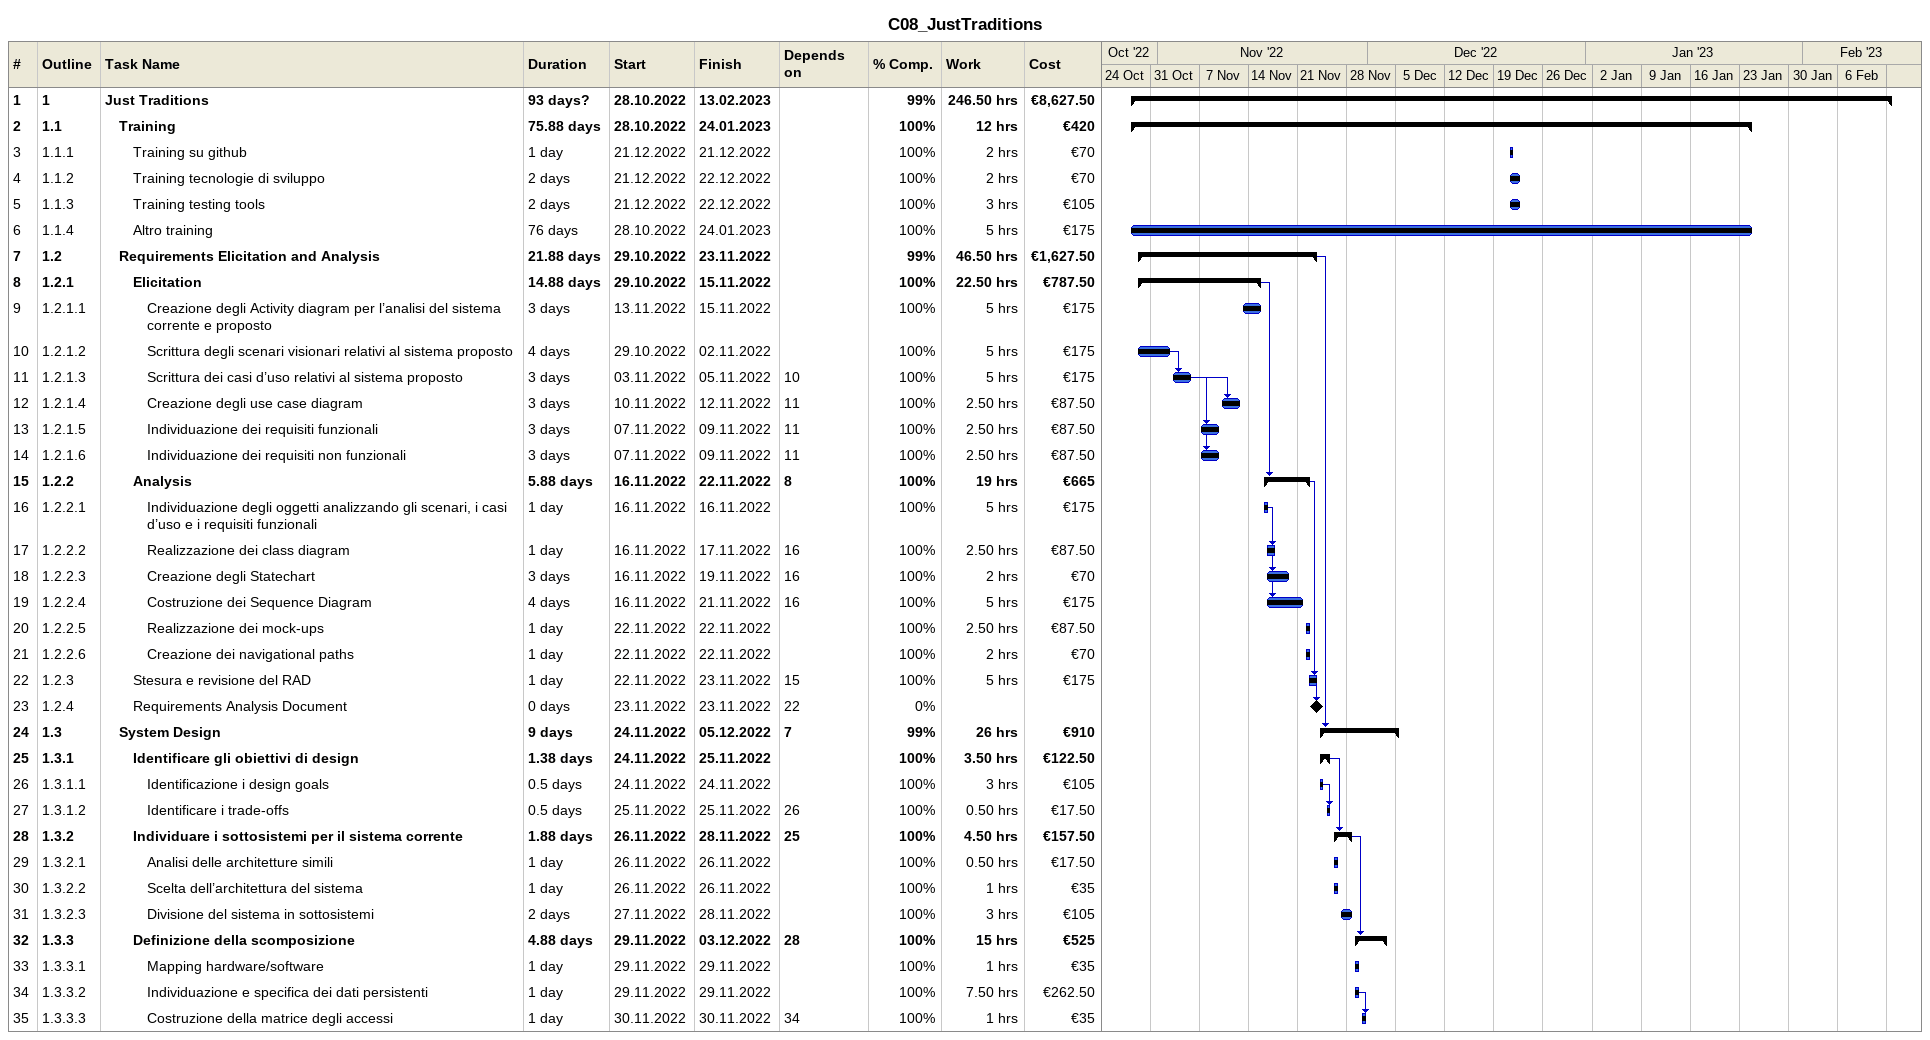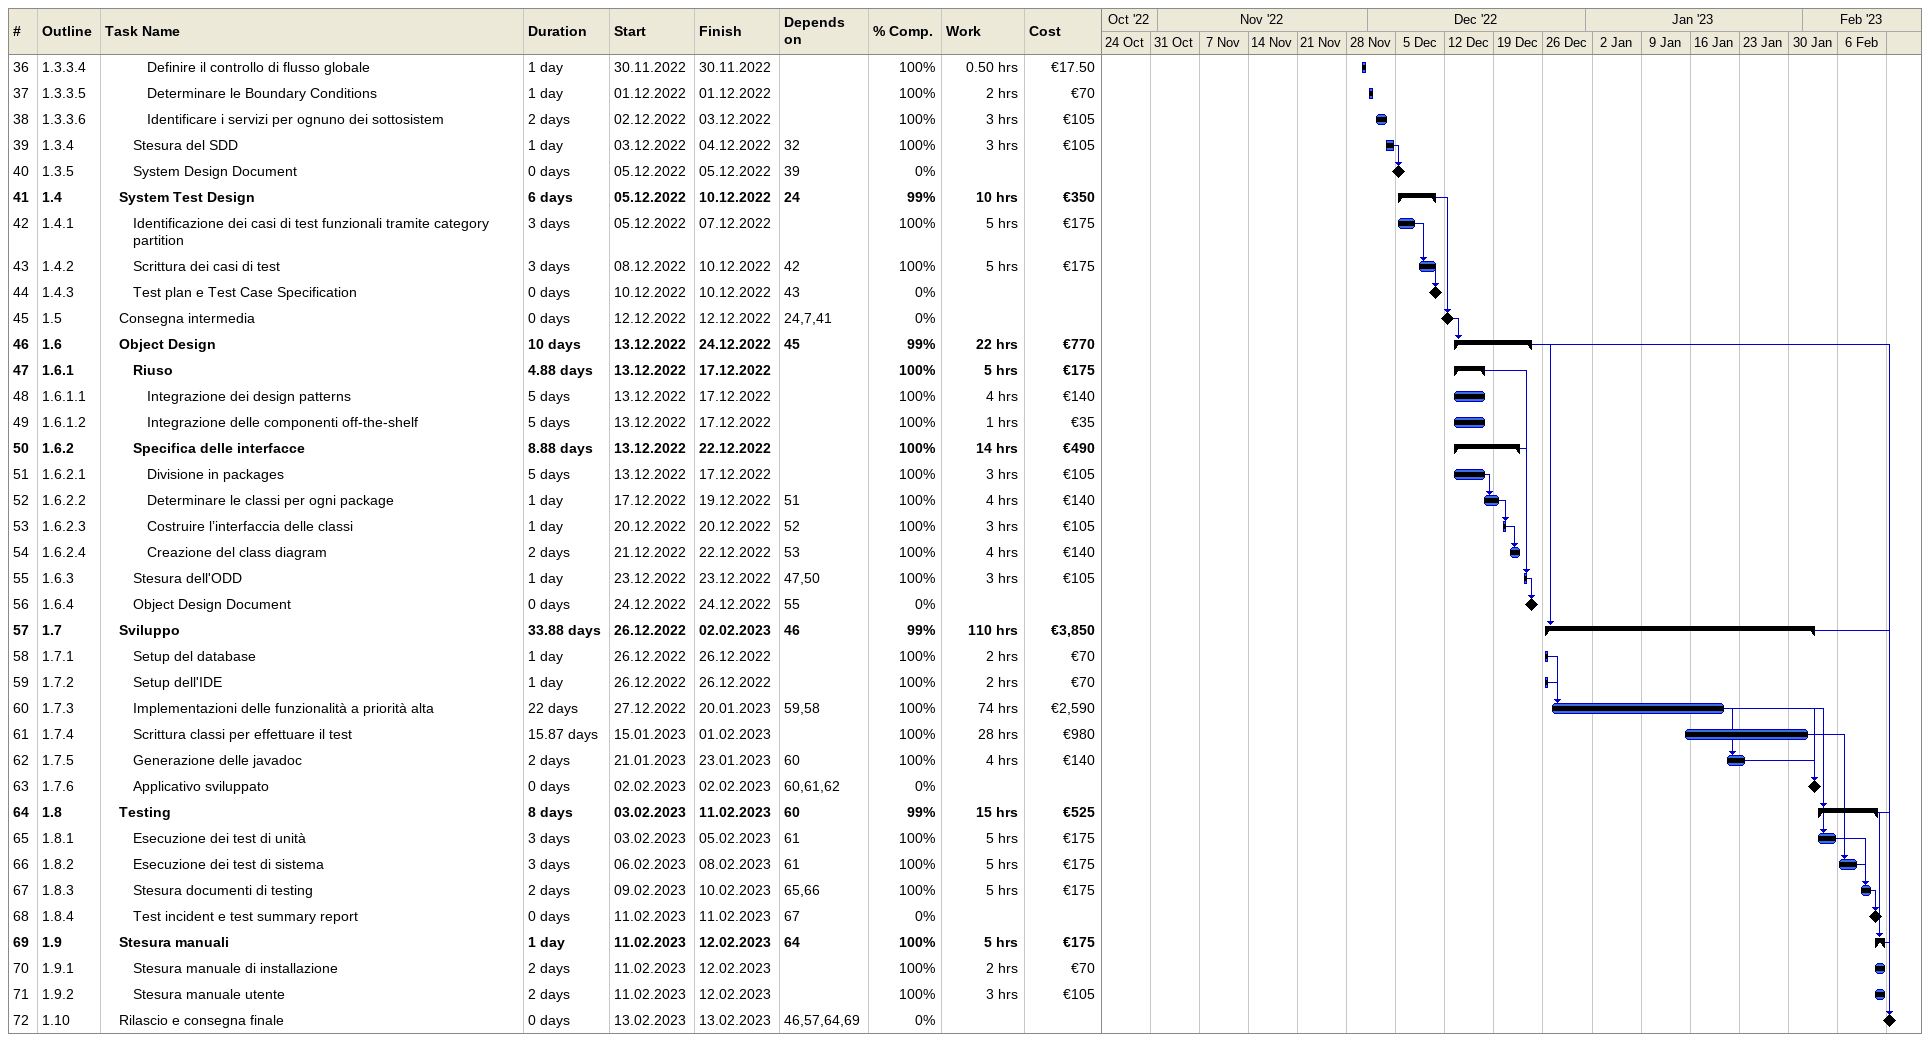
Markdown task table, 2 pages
C08_JustTraditions

| ID | WBS | Task | Duration | Start | Finish | Predecessors | % complete | Work (h) | Cost (€) |
|---|---|---|---|---|---|---|---|---|---|
| 1 | 1 | **Just Traditions** | 93d? | 2022-10-28 | 2023-02-13 |  | 99 | 246.50 | 8627.50 |
| 2 | 1.1 | **Training** | 75.88d | 2022-10-28 | 2023-01-24 |  | 100 | 12 | 420 |
| 3 | 1.1.1 | Training su github | 1d | 2022-12-21 | 2022-12-21 |  | 100 | 2 | 70 |
| 4 | 1.1.2 | Training tecnologie di sviluppo | 2d | 2022-12-21 | 2022-12-22 |  | 100 | 2 | 70 |
| 5 | 1.1.3 | Training testing tools | 2d | 2022-12-21 | 2022-12-22 |  | 100 | 3 | 105 |
| 6 | 1.1.4 | Altro training | 76d | 2022-10-28 | 2023-01-24 |  | 100 | 5 | 175 |
| 7 | 1.2 | **Requirements Elicitation and Analysis** | 21.88d | 2022-10-29 | 2022-11-23 |  | 99 | 46.50 | 1627.50 |
| 8 | 1.2.1 | **Elicitation** | 14.88d | 2022-10-29 | 2022-11-15 |  | 100 | 22.50 | 787.50 |
| 9 | 1.2.1.1 | Creazione degli Activity diagram per l’analisi del sistema corrente e proposto | 3d | 2022-11-13 | 2022-11-15 |  | 100 | 5 | 175 |
| 10 | 1.2.1.2 | Scrittura degli scenari visionari relativi al sistema proposto | 4d | 2022-10-29 | 2022-11-02 |  | 100 | 5 | 175 |
| 11 | 1.2.1.3 | Scrittura dei casi d’uso relativi al sistema proposto | 3d | 2022-11-03 | 2022-11-05 | 10 | 100 | 5 | 175 |
| 12 | 1.2.1.4 | Creazione degli use case diagram | 3d | 2022-11-10 | 2022-11-12 | 11 | 100 | 2.50 | 87.50 |
| 13 | 1.2.1.5 | Individuazione dei requisiti funzionali | 3d | 2022-11-07 | 2022-11-09 | 11 | 100 | 2.50 | 87.50 |
| 14 | 1.2.1.6 | Individuazione dei requisiti non funzionali | 3d | 2022-11-07 | 2022-11-09 | 11 | 100 | 2.50 | 87.50 |
| 15 | 1.2.2 | **Analysis** | 5.88d | 2022-11-16 | 2022-11-22 | 8 | 100 | 19 | 665 |
| 16 | 1.2.2.1 | Individuazione degli oggetti analizzando gli scenari, i casi d’uso e i requisiti funzionali | 1d | 2022-11-16 | 2022-11-16 |  | 100 | 5 | 175 |
| 17 | 1.2.2.2 | Realizzazione dei class diagram | 1d | 2022-11-16 | 2022-11-17 | 16 | 100 | 2.50 | 87.50 |
| 18 | 1.2.2.3 | Creazione degli Statechart | 3d | 2022-11-16 | 2022-11-19 | 16 | 100 | 2 | 70 |
| 19 | 1.2.2.4 | Costruzione dei Sequence Diagram | 4d | 2022-11-16 | 2022-11-21 | 16 | 100 | 5 | 175 |
| 20 | 1.2.2.5 | Realizzazione dei mock-ups | 1d | 2022-11-22 | 2022-11-22 |  | 100 | 2.50 | 87.50 |
| 21 | 1.2.2.6 | Creazione dei navigational paths | 1d | 2022-11-22 | 2022-11-22 |  | 100 | 2 | 70 |
| 22 | 1.2.3 | Stesura e revisione del RAD | 1d | 2022-11-22 | 2022-11-23 | 15 | 100 | 5 | 175 |
| 23 | 1.2.4 | Requirements Analysis Document | 0d | 2022-11-23 | 2022-11-23 | 22 | 0 |  |  |
| 24 | 1.3 | **System Design** | 9d | 2022-11-24 | 2022-12-05 | 7 | 99 | 26 | 910 |
| 25 | 1.3.1 | **Identificare gli obiettivi di design** | 1.38d | 2022-11-24 | 2022-11-25 |  | 100 | 3.50 | 122.50 |
| 26 | 1.3.1.1 | Identificazione i design goals | 0.5d | 2022-11-24 | 2022-11-24 |  | 100 | 3 | 105 |
| 27 | 1.3.1.2 | Identificare i trade-offs | 0.5d | 2022-11-25 | 2022-11-25 | 26 | 100 | 0.50 | 17.50 |
| 28 | 1.3.2 | **Individuare i sottosistemi per il sistema corrente** | 1.88d | 2022-11-26 | 2022-11-28 | 25 | 100 | 4.50 | 157.50 |
| 29 | 1.3.2.1 | Analisi delle architetture simili | 1d | 2022-11-26 | 2022-11-26 |  | 100 | 0.50 | 17.50 |
| 30 | 1.3.2.2 | Scelta dell’architettura del sistema | 1d | 2022-11-26 | 2022-11-26 |  | 100 | 1 | 35 |
| 31 | 1.3.2.3 | Divisione del sistema in sottosistemi | 2d | 2022-11-27 | 2022-11-28 |  | 100 | 3 | 105 |
| 32 | 1.3.3 | **Definizione della scomposizione** | 4.88d | 2022-11-29 | 2022-12-03 | 28 | 100 | 15 | 525 |
| 33 | 1.3.3.1 | Mapping hardware/software | 1d | 2022-11-29 | 2022-11-29 |  | 100 | 1 | 35 |
| 34 | 1.3.3.2 | Individuazione e specifica dei dati persistenti | 1d | 2022-11-29 | 2022-11-29 |  | 100 | 7.50 | 262.50 |
| 35 | 1.3.3.3 | Costruzione della matrice degli accessi | 1d | 2022-11-30 | 2022-11-30 | 34 | 100 | 1 | 35 |
| 36 | 1.3.3.4 | Definire il controllo di flusso globale | 1d | 2022-11-30 | 2022-11-30 |  | 100 | 0.50 | 17.50 |
| 37 | 1.3.3.5 | Determinare le Boundary Conditions | 1d | 2022-12-01 | 2022-12-01 |  | 100 | 2 | 70 |
| 38 | 1.3.3.6 | Identificare i servizi per ognuno dei sottosistem | 2d | 2022-12-02 | 2022-12-03 |  | 100 | 3 | 105 |
| 39 | 1.3.4 | Stesura del SDD | 1d | 2022-12-03 | 2022-12-04 | 32 | 100 | 3 | 105 |
| 40 | 1.3.5 | System Design Document | 0d | 2022-12-05 | 2022-12-05 | 39 | 0 |  |  |
| 41 | 1.4 | **System Test Design** | 6d | 2022-12-05 | 2022-12-10 | 24 | 99 | 10 | 350 |
| 42 | 1.4.1 | Identificazione dei casi di test funzionali tramite category partition | 3d | 2022-12-05 | 2022-12-07 |  | 100 | 5 | 175 |
| 43 | 1.4.2 | Scrittura dei casi di test | 3d | 2022-12-08 | 2022-12-10 | 42 | 100 | 5 | 175 |
| 44 | 1.4.3 | Test plan e Test Case Specification | 0d | 2022-12-10 | 2022-12-10 | 43 | 0 |  |  |
| 45 | 1.5 | Consegna intermedia | 0d | 2022-12-12 | 2022-12-12 | 24, 7, 41 | 0 |  |  |
| 46 | 1.6 | **Object Design** | 10d | 2022-12-13 | 2022-12-24 | 45 | 99 | 22 | 770 |
| 47 | 1.6.1 | **Riuso** | 4.88d | 2022-12-13 | 2022-12-17 |  | 100 | 5 | 175 |
| 48 | 1.6.1.1 | Integrazione dei design patterns | 5d | 2022-12-13 | 2022-12-17 |  | 100 | 4 | 140 |
| 49 | 1.6.1.2 | Integrazione delle componenti off-the-shelf | 5d | 2022-12-13 | 2022-12-17 |  | 100 | 1 | 35 |
| 50 | 1.6.2 | **Specifica delle interfacce** | 8.88d | 2022-12-13 | 2022-12-22 |  | 100 | 14 | 490 |
| 51 | 1.6.2.1 | Divisione in packages | 5d | 2022-12-13 | 2022-12-17 |  | 100 | 3 | 105 |
| 52 | 1.6.2.2 | Determinare le classi per ogni package | 1d | 2022-12-17 | 2022-12-19 | 51 | 100 | 4 | 140 |
| 53 | 1.6.2.3 | Costruire l’interfaccia delle classi | 1d | 2022-12-20 | 2022-12-20 | 52 | 100 | 3 | 105 |
| 54 | 1.6.2.4 | Creazione del class diagram | 2d | 2022-12-21 | 2022-12-22 | 53 | 100 | 4 | 140 |
| 55 | 1.6.3 | Stesura dell'ODD | 1d | 2022-12-23 | 2022-12-23 | 47, 50 | 100 | 3 | 105 |
| 56 | 1.6.4 | Object Design Document | 0d | 2022-12-24 | 2022-12-24 | 55 | 0 |  |  |
| 57 | 1.7 | **Sviluppo** | 33.88d | 2022-12-26 | 2023-02-02 | 46 | 99 | 110 | 3850 |
| 58 | 1.7.1 | Setup del database | 1d | 2022-12-26 | 2022-12-26 |  | 100 | 2 | 70 |
| 59 | 1.7.2 | Setup dell'IDE | 1d | 2022-12-26 | 2022-12-26 |  | 100 | 2 | 70 |
| 60 | 1.7.3 | Implementazioni delle funzionalità a priorità alta | 22d | 2022-12-27 | 2023-01-20 | 59, 58 | 100 | 74 | 2590 |
| 61 | 1.7.4 | Scrittura classi per effettuare il test | 15.87d | 2023-01-15 | 2023-02-01 |  | 100 | 28 | 980 |
| 62 | 1.7.5 | Generazione delle javadoc | 2d | 2023-01-21 | 2023-01-23 | 60 | 100 | 4 | 140 |
| 63 | 1.7.6 | Applicativo sviluppato | 0d | 2023-02-02 | 2023-02-02 | 60, 61, 62 | 0 |  |  |
| 64 | 1.8 | **Testing** | 8d | 2023-02-03 | 2023-02-11 | 60 | 99 | 15 | 525 |
| 65 | 1.8.1 | Esecuzione dei test di unità | 3d | 2023-02-03 | 2023-02-05 | 61 | 100 | 5 | 175 |
| 66 | 1.8.2 | Esecuzione dei test di sistema | 3d | 2023-02-06 | 2023-02-08 | 61 | 100 | 5 | 175 |
| 67 | 1.8.3 | Stesura documenti di testing | 2d | 2023-02-09 | 2023-02-10 | 65, 66 | 100 | 5 | 175 |
| 68 | 1.8.4 | Test incident e test summary report | 0d | 2023-02-11 | 2023-02-11 | 67 | 0 |  |  |
| 69 | 1.9 | **Stesura manuali** | 1d | 2023-02-11 | 2023-02-12 | 64 | 100 | 5 | 175 |
| 70 | 1.9.1 | Stesura manuale di installazione | 2d | 2023-02-11 | 2023-02-12 |  | 100 | 2 | 70 |
| 71 | 1.9.2 | Stesura manuale utente | 2d | 2023-02-11 | 2023-02-12 |  | 100 | 3 | 105 |
| 72 | 1.10 | Rilascio e consegna finale | 0d | 2023-02-13 | 2023-02-13 | 46, 57, 64, 69 | 0 |  |  |
